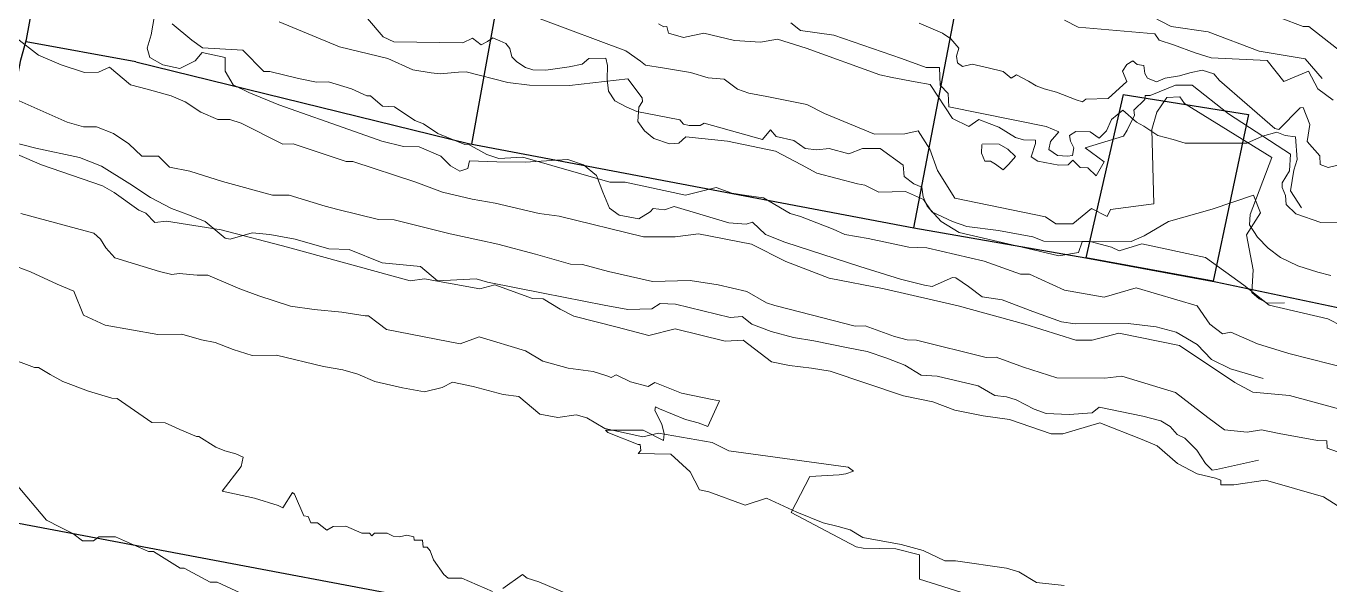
# Model space of a CAD drawing. Header units: metres. Extents: x 683 to 917, y -108 to 80.
# Drawn here: x 830.6 to 888.2, y -22.3 to 2.5 of the extents above; entities that cross this region are included whole.
import ezdxf

# ---------------------------------------------------------------- set-up
doc = ezdxf.new("R2010")
doc.units = ezdxf.units.M
doc.layers.add('Cadastre with houses', color=6, linetype='Continuous')
doc.layers.add('Landslide2025', color=21, linetype='Continuous')

msp = doc.modelspace()

# ---------------------------------------------------------------- linework, layer by layer
at = {"lineweight": 0}
for points, elevation in [([(888.808, 1.22), (887.247, 2.438), (886.989, 2.438), (884.964, 3.199)], 46), ([(890.074, -12.962), (886.362, -12.025), (884.975, -11.588), (883.793, -11.074), (883.434, -11.151), (882.868, -10.714), (882.303, -9.918), (879.606, -9.122), (878.193, -9.533), (876.446, -9.225), (874.905, -8.505), (874.494, -8.505), (872.902, -7.94), (870.358, -7.349), (869.562, -7.324), (867.764, -6.938), (866.736, -6.759), (866.223, -6.527), (864.784, -5.962), (864.322, -5.834), (863.14, -5.14), (862.395, -5.037), (861.753, -4.935), (861.059, -4.678), (859.698, -5.012), (857.027, -4.447), (856.359, -4.447), (852.505, -3.342), (851.452, -3.393), (850.913, -3.226), (850.091, -2.764), (849.95, -2.777), (848.755, -2.289), (848.126, -1.865), (847.74, -1.711), (846.841, -1.107), (846.315, -1.082), (845.775, -0.632), (845.621, -0.632), (844.94, -0.311), (843.926, -0.003), (843.399, -0.015), (842.603, 0.139), (841.331, 0.447), (841.062, 0.447), (840.137, 1.397), (838.352, 1.5), (837.889, 1.834), (837.016, 2.553)], 43), ([(841.749, 2.65), (844.407, 1.545), (846.539, 1.018), (847.644, 0.53), (848.453, 0.389), (848.864, 0.351), (849.661, 0.415), (850.007, 0.428), (851.844, -0.035), (852.807, -0.15), (854.567, -0.176), (857.149, 0.132), (857.778, -0.715), (857.791, -0.87), (857.637, -1.126), (857.585, -1.756), (857.881, -2.167), (858.292, -2.514), (858.998, -2.745), (859.409, -2.719), (859.711, -2.437), (861.56, -2.636), (863.673, -3.079), (864.829, -3.682), (865.497, -4.042), (867.295, -4.517), (867.629, -4.569), (868.246, -4.89), (869.414, -4.851), (870.211, -5.211), (870.583, -5.75), (871.495, -6.187), (872.137, -6.405), (873.524, -6.585), (875.04, -6.855), (875.528, -7.048), (877.583, -7.06), (878.521, -7.317), (878.868, -7.484), (879.869, -7.176), (882.682, -7.78), (884.365, -9), (885.482, -9.886), (888.077, -10.49), (889.348, -11.132)], 43.5), ([(888.218, -8.576), (887.64, -8.422), (886.754, -8.139), (885.996, -7.78), (885.444, -7.356), (884.968, -6.881), (884.622, -6.328), (884.647, -5.879), (885.611, -3.348), (881.745, -0.96), (881.539, -0.664), (880.974, -0.703), (880.524, -1.345), (880.306, -2.115), (880.396, -5.403), (878.482, -5.648), (878.328, -5.956), (877.635, -5.609), (876.812, -6.29), (876.068, -6.29), (875.605, -5.969), (871.598, -5.147), (870.84, -3.926), (870.493, -2.989), (869.98, -2.167), (869.389, -2.308), (868.053, -2.321), (865.844, -1.409), (865.06, -1.011), (863.288, -0.651), (862.504, -0.51), (861.991, -0.33), (861.413, 0.107), (860.706, 0.171), (859.923, 0.402), (858.677, 0.607), (857.932, 0.736), (857.714, 0.903), (857.059, 1.365), (853.283, 2.778)], 44), ([(858.504, 2.563), (858.743, 2.426), (858.88, 2.443), (858.949, 2.152), (859.617, 1.946), (860.507, 2.152), (861.86, 1.827), (863.007, 1.741), (863.761, 1.878), (865.028, 1.484), (868.282, 0.302), (868.83, 0.183), (869.84, -0.006), (870.508, -0.126), (871.502, -1.633), (872.221, -1.975), (872.666, -1.667), (873.111, -1.855), (873.548, -2.009), (874.276, -2.463), (874.627, -2.566), (875.158, -2.592), (875.158, -2.737), (874.969, -3.328), (875.269, -3.508), (876.202, -3.688), (876.613, -3.679), (876.81, -3.474), (877.144, -3.799), (877.478, -3.816), (877.838, -4.167), (878.197, -3.551), (877.358, -2.926), (879.054, -2.412), (879.208, -2.138), (879.533, -1.487), (879.516, -1.256), (879.996, -0.794), (880.004, -0.614), (880.227, -0.605), (881.349, -0.151), (882.093, -0.151), (883.686, -1.419), (886.426, -3.2), (886.383, -3.945), (886.067, -4.476), (886.067, -4.681), (886.204, -5.032), (886.246, -5.435), (886.666, -5.837), (887.779, -6.231), (889.012, -6.248)], 44.5), ([(888.663, -3.668), (888.098, -3.788), (887.738, -3.66), (887.73, -3.275), (887.173, -2.647), (887.287, -1.893), (886.991, -1.14), (886.865, -1.151), (885.917, -2.11), (885.735, -2.076), (883.292, 0.048), (883.04, 0.345), (882.527, 0.516), (881.99, 0.39), (881.522, 0.265), (880.894, 0.15), (880.517, -0.009), (880.106, 0.162), (879.992, 0.367), (879.958, 0.721), (879.661, 0.756), (879.467, 0.927), (879.193, 0.756), (879.01, 0.459), (879.193, 0.013), (878.371, -0.74), (877.389, -0.774), (877.241, -0.889), (876.967, -0.809), (876.099, -0.466), (875.551, -0.318), (875.197, -0.181), (874.855, 0.025), (874.329, 0.31), (874.09, 0.162), (873.736, 0.447), (873.073, 0.607), (872.366, 0.767), (871.943, 0.676), (871.715, 0.835), (871.669, 1.132), (871.783, 1.486), (871.429, 1.897), (871.053, 2.148), (870.025, 2.594)], 45), ([(876.447, 2.719), (877.056, 2.415), (880.435, 2.11), (880.633, 1.836), (881.257, 1.623), (882.216, 1.273), (882.932, 1.06), (885.398, 0.938), (886.144, 0.01), (887.232, 0.459), (887.636, -0.31), (888.313, -0.812)], 45.5), ([(830.119, 1.937), (831.108, 1.166), (832.109, 0.742), (833.137, 0.408), (833.753, 0.421), (834.241, 0.64), (835.179, -0.144), (835.911, -0.324), (836.977, -0.632), (837.594, -0.889), (838.287, -1.351), (839.032, -1.672), (839.559, -1.672), (840.06, -1.839), (841.909, -2.764), (842.359, -2.751), (844.709, -3.522), (845.005, -3.522), (847.779, -4.447), (848.961, -4.883), (850.271, -5.192), (851.285, -5.371), (853.225, -5.821), (854.111, -5.949), (857.849, -6.861), (859.248, -6.861), (860.276, -6.72), (862.614, -7.182), (864.129, -7.953), (866.043, -8.685), (868.483, -9.16), (871.746, -9.905), (874.687, -10.714), (876.947, -11.434), (877.667, -11.434), (878.848, -11.125), (881.52, -11.665), (883.973, -13.296), (884.769, -13.733), (886.388, -13.874), (890.896, -15.094)], 42.5), ([(888.51, -16.361), (888.054, -16.198), (888.033, -15.884), (887.632, -15.862), (885.93, -15.559), (885.15, -15.396), (884.511, -15.494), (883.514, -15.386), (882.777, -14.844), (881.346, -13.738), (878.984, -13.023), (878.225, -13.11), (876.101, -13.099), (874.638, -12.622), (873.425, -12.178), (872.991, -12.189), (869.902, -11.43), (869.491, -11.419), (868.927, -11.268), (867.638, -10.802), (867.193, -10.812), (864.278, -10.054), (863.65, -9.891), (863.281, -9.772), (862.403, -9.274), (861.146, -8.981), (859.9, -8.786), (858.242, -8.829), (856.291, -8.396), (855.153, -8.081), (854.611, -8.071), (853.073, -7.626), (851.404, -7.182), (850.591, -7.009), (849.301, -6.727), (847.416, -6.261), (846.83, -6.109), (846.137, -6.087), (844.338, -5.654), (843.774, -5.502), (842.181, -5.015), (841.444, -5.015), (839.234, -4.419), (837.803, -3.963), (836.893, -3.779), (836.409, -3.299), (835.672, -3.299), (835.094, -2.75), (834.429, -2.287), (833.678, -1.998), (833.1, -1.998), (832.377, -1.796), (829.054, -0.322)], 42), ([(872.82, -2.754), (873.557, -2.763), (873.942, -2.986), (874.276, -3.302), (873.985, -3.645), (873.736, -3.902), (873.394, -3.645), (873.171, -3.508), (872.932, -3.508), (872.777, -3.157), (872.786, -2.78)], 44.1), ([(830.182, -3.216), (831.244, -3.682), (833.943, -4.603), (834.452, -4.906), (835.536, -5.676), (835.85, -5.817), (836.251, -6.228), (836.771, -6.163), (839.177, -6.553), (842.114, -7.312), (847.538, -8.808), (848.166, -8.721), (850.615, -9.154), (851.266, -8.981), (852.934, -9.588), (853.406, -9.599), (854.164, -10.059), (854.76, -10.373), (856.679, -10.85), (858.077, -11.219), (859.247, -10.926), (861.458, -11.479), (862.249, -11.435), (863.495, -12.389), (864.297, -12.552), (865.262, -12.66), (866.096, -12.801), (869.336, -13.885), (870.626, -14.156), (871.601, -14.524), (872.858, -14.773), (874.018, -14.936), (875.86, -15.564), (876.369, -15.564), (878.006, -15.088), (879.881, -15.814), (880.542, -16.095), (881.441, -16.876), (882.308, -17.342), (883.121, -17.537), (883.359, -17.623), (883.359, -17.819), (883.923, -17.829), (885.332, -17.623), (887.889, -18.36), (888.778, -18.913)], 41.5), ([(830.323, -5.823), (833.55, -6.701), (833.842, -6.969), (834.086, -7.343), (834.476, -7.782), (836.459, -8.4), (836.996, -8.53), (837.321, -8.481), (838.118, -8.554), (838.597, -8.562), (840.011, -9.156), (840.84, -9.465), (842.246, -9.92), (843.295, -10.066), (844.514, -10.196), (845.538, -10.359), (845.684, -10.359), (846.123, -10.684), (846.481, -10.96), (849.74, -11.594), (850.585, -11.285), (852.634, -11.903), (853.398, -12.358), (854.519, -12.667), (855.625, -12.813), (856.226, -13.008), (856.421, -13.073), (856.633, -12.959), (857.267, -13.268), (858.047, -13.48), (858.339, -13.301), (859.526, -13.772), (860.875, -14.049), (861.2, -14.114), (860.68, -15.251), (860.258, -15.089), (859.705, -14.943), (858.547, -14.467), (858.372, -14.37), (858.348, -14.532), (858.648, -15.15), (858.762, -15.564), (858.73, -15.865), (857.827, -15.41), (856.169, -15.402), (856.267, -15.508), (857.6, -16.036), (857.689, -16.036), (857.722, -16.312), (857.6, -16.442), (859.055, -16.467), (859.908, -17.255), (860.314, -18.043), (860.729, -18.141), (862.338, -18.726), (863.281, -18.417), (864.614, -19.035), (865.784, -19.506), (866.451, -19.669), (866.971, -19.815), (867.54, -20.157), (869.231, -20.465), (870.206, -20.726), (871.165, -21.181), (871.636, -21.181), (873.88, -21.506), (874.432, -21.668), (875.213, -22.14), (876.432, -22.27)], 41), ([(851.173, -22.534), (849.82, -21.949), (849.207, -21.949), (849.015, -21.784), (848.567, -21.144), (848.412, -20.742), (848.284, -20.586), (848.101, -20.577), (848.083, -20.275), (847.708, -20.266), (847.689, -20.129), (847.379, -20.056), (847.068, -20.12), (846.784, -20.102), (846.519, -19.955), (845.961, -19.955), (845.833, -20.074), (845.733, -19.969), (845.399, -19.967), (844.695, -19.658), (844.128, -19.667), (843.854, -19.823), (843.433, -19.512), (843.14, -19.512), (843.031, -19.228), (842.83, -19.201), (842.427, -18.232), (842.336, -18.159), (841.906, -18.835), (841.705, -18.744), (840.658, -18.419), (839.232, -18.108), (840.064, -17.011), (840.146, -16.6), (839.835, -16.453), (839.341, -16.316), (838.948, -16.161), (838.198, -15.694), (838.089, -15.685), (837.357, -15.384), (837, -15.219), (836.699, -15.082), (836.114, -15.073), (834.587, -14.012), (834.349, -13.994), (833.325, -13.683), (832.191, -13.262), (831.624, -12.951), (831.112, -12.64), (830.929, -12.64), (829.704, -12.183)], 40.5), ([(830.124, -17.8), (831.459, -19.391), (832.063, -19.693), (832.63, -19.976), (833.05, -20.296), (833.544, -20.296), (833.782, -20.122), (834.513, -20.131), (835.967, -20.776), (836.187, -20.776), (837.375, -21.508), (837.54, -21.508), (838.692, -22.129), (839.003, -22.129), (840.649, -22.897)], 40), ([(854.639, -22.717), (853.212, -22.113), (852.709, -21.949), (852.49, -21.784), (851.63, -22.415)], 40.5)]:
    msp.add_lwpolyline(points, dxfattribs=dict(at, elevation=elevation))
at = {"layer": 'Cadastre with houses'}
for points in [[(820.831, -48.802, 32.85), (821.098, -47.189, 34.1), (822.424, -40.421, 37.1), (826.342, -20.056, 41.6), (826.54, -18.849, 41.7), (830.323, 0.966, 44.5), (830.578, 1.867, 46), (831.569, 7.254, 46), (835.933, 30.622, 50.3), (838.236, 42.3, 56), (839.866, 50.762, 56), (840.772, 56.152, 56.9)], [(869.785, -6.455, 45.3), (875.465, 23.082, 51.5), (880.016, 49.216, 57)], [(855.563, 26.954, 50.903), (855.181, 24.488, 51), (851.775, 5.706, 51), (850.235, -2.76, 45.101)], [(835.408, 0.876, 46), (830.56, 1.768, 46)], [(835.408, 0.876, 46), (850.103, -2.735, 45.1), (869.785, -6.455, 45.3), (877.389, -7.793, 47), (883.127, -8.845, 47), (889.575, -10.206, 45.9)], [(879.04, -0.569, 47), (884.572, -1.456, 47), (883.02, -8.823, 47.018), (877.389, -7.793, 47)], [(879.04, -0.569, 47), (877.389, -7.793, 47)], [(891.329, -31.07, 43.1), (876.645, -28.279, 42.6), (861.287, -25.41, 42.5), (846.227, -22.56, 42.3), (826.54, -18.849, 41.7)]]:
    msp.add_polyline3d(points, dxfattribs=at)
at = {"layer": 'Landslide2025', "lineweight": 0}
for points, elevation in [([(887.836, 0.145), (887.079, 1.006), (885.047, 1.35), (882.792, 2.211), (881.156, 2.435), (878.677, 3.743)], 46), ([(836.239, 2.926), (836.083, 2.069), (835.907, 1.484), (836.024, 1.074), (836.609, 0.743), (837.35, 0.587), (838.032, 0.919), (838.344, 1.289), (839.357, 1.074), (839.357, 0.47), (839.708, -0.134), (840.41, -0.485), (841.736, -1.031), (845.069, -2.2), (846.278, -2.629), (847.233, -2.863), (847.935, -2.883), (848.89, -3.292), (849.319, -3.721), (849.728, -3.955), (850.079, -3.838), (850.157, -3.506), (851.365, -3.545), (852.613, -3.565), (854.504, -3.448), (855.186, -3.682), (855.771, -4.15), (856.044, -4.89), (856.336, -5.592), (856.765, -5.904), (857.642, -6.06), (858.13, -5.748), (858.266, -5.612), (858.773, -5.67), (859.202, -5.514), (861.619, -6.236), (862.379, -6.294), (862.652, -6.216), (863.237, -6.762), (864.095, -7.093), (867.408, -8.165), (869.202, -8.731), (870.254, -9.004), (870.605, -9.062), (871.502, -8.653), (871.639, -8.672), (872.204, -9.062), (872.808, -9.51), (873.685, -9.647), (875.05, -10.154), (876.317, -10.622), (876.911, -10.709), (879.26, -10.69), (880.489, -10.836), (881.385, -11.07), (882.301, -11.625), (882.935, -12.288), (883.783, -12.698), (885.218, -13.124)], 43), ([(886.161, -9.774), (885.42, -9.793), (885.05, -9.598), (884.719, -9.325), (884.777, -8.312), (884.485, -6.772), (885.108, -5.797), (884.797, -5.017), (882.964, -5.641), (881.034, -6.187), (879.962, -6.811), (879.397, -7.064), (877.233, -7.083), (877.058, -7.551), (876.2, -7.707), (874.582, -7.317), (871.794, -6.674), (870.995, -6.187), (870.371, -5.505), (870.196, -5.095), (870.138, -4.666), (869.787, -4.51), (869.358, -4.198), (869.319, -3.692), (868.305, -2.951), (867.525, -2.951), (866.921, -3.185), (866.044, -2.951), (865.498, -3.009), (864.991, -2.951), (864.484, -2.6), (863.705, -2.425), (863.451, -2.132), (863.1, -2.561), (860.527, -1.84), (860.352, -1.937), (859.865, -1.937), (859.611, -1.879), (859.455, -1.684), (857.545, -1.313), (857.077, -1.119), (856.57, -0.846), (856.297, -0.417), (856.239, 0.09), (856.258, 0.709), (856.18, 1.04), (855.42, 1.031), (855.137, 0.767), (854.562, 0.651), (853.529, 0.514), (852.954, 0.524), (852.623, 0.631), (852.252, 0.884), (852.018, 1.099), (851.94, 1.469), (851.765, 1.684), (851.492, 1.801), (851.18, 1.937), (850.946, 1.781), (850.673, 1.625), (850.284, 1.918), (849.855, 1.723), (846.814, 1.762), (846.346, 1.976), (845.644, 2.795)], 44), ([(864.35, 2.597), (864.779, 2.265), (866.26, 2.051), (869.243, 1.018), (870.334, 0.628), (870.919, 0.628), (870.958, -0.152), (871.309, -0.522), (871.328, -1.107), (875.636, -1.984), (876.202, -2.218), (875.831, -2.647), (875.753, -2.998), (876.143, -3.271), (876.572, -3.29), (876.806, -3.271), (876.864, -2.92), (876.708, -2.627), (876.669, -2.374), (876.942, -2.199), (877.586, -2.218), (877.976, -2.491), (878.307, -2.179), (878.521, -1.672), (879.028, -1.263), (879.632, -1.789), (879.944, -1.974), (880.568, -2.374), (881.241, -2.55), (881.777, -2.715), (884.496, -2.715), (885.188, -2.413), (885.831, -2.238), (886.192, -2.374), (886.66, -2.433), (886.728, -3.446), (886.572, -3.914), (886.426, -4.83), (886.913, -5.571)], 45), ([(885.011, -16.733), (883.159, -17.142), (882.964, -17.171), (882.682, -16.889), (882.292, -16.294), (881.756, -15.758), (881.424, -15.602), (881.112, -15.251), (880.703, -14.988), (879.904, -14.783), (877.974, -14.393), (877.662, -14.637), (876.648, -14.715), (875.635, -14.676), (875.108, -14.481), (874.309, -14.072), (873.88, -13.935), (873.373, -13.877), (872.633, -13.448), (870.82, -13.019), (870.118, -12.98), (869.397, -12.532), (868.598, -12.22), (867.72, -11.928), (866.882, -11.772), (865.362, -11.46), (864.465, -11.304), (863.49, -11.05), (862.633, -10.719), (862.204, -10.388), (861.677, -10.427), (859.26, -9.842), (858.578, -9.803), (858.208, -10.037), (857.155, -10.076), (856.102, -9.881), (853.412, -9.354), (850.956, -8.867), (850.449, -8.711), (848.734, -8.809), (847.993, -8.165), (846.297, -8.009), (844.835, -7.425), (843.938, -7.386), (842.457, -6.957), (841.326, -6.762), (840.547, -6.684), (839.572, -6.957), (839.357, -6.918), (838.48, -6.177), (837.779, -5.904), (836.979, -5.612), (836.063, -5.124), (835.147, -4.52), (833.899, -3.74), (832.925, -3.351), (830.995, -2.941), (829.962, -2.668)], 42), ([(830.137, -8.175), (830.761, -8.409), (831.931, -8.955), (832.671, -9.267), (833.1, -10.319), (834.055, -10.768), (836.375, -11.177), (837.447, -11.158), (838.305, -11.411), (838.909, -11.528), (839.708, -11.84), (840.547, -12.113), (841.619, -12.093), (843.705, -12.6), (844.562, -12.737), (845.225, -12.931), (845.966, -13.263), (847.194, -13.536), (848.168, -13.711), (848.948, -13.516), (849.397, -13.282), (850.313, -13.477), (851.638, -13.828), (852.34, -13.926), (853.256, -14.705), (854.055, -14.842), (854.874, -14.725), (855.342, -14.861), (856.141, -15.329), (857.818, -15.7), (858.5, -15.544), (859.865, -15.778), (860.878, -15.953), (861.619, -16.323), (866.882, -17.045), (867.116, -17.22), (866.785, -17.337), (866.492, -17.376), (865.186, -17.454), (864.367, -19.052), (867.233, -20.573), (867.545, -20.631), (868.987, -20.651), (870.04, -20.924), (870.04, -21.996), (878.89, -24.783)], 41)]:
    msp.add_lwpolyline(points, dxfattribs=dict(at, elevation=elevation))

doc.saveas('drawing.dxf')
